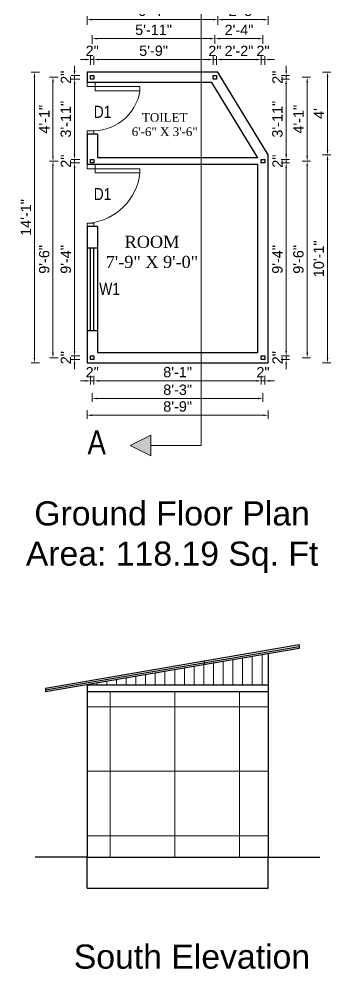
# Model space of a CAD drawing. Header units: inches. Extents: x 367408 to 422529, y -59171 to -41521.
# Drawn here: x 382747 to 382928, y -56590 to -56038 of the extents above; entities that cross this region are included whole.
import ezdxf

# ---------------------------------------------------------------- set-up
doc = ezdxf.new("R2010")
doc.units = ezdxf.units.IN
doc.header["$LTSCALE"] = 2
doc.header["$MEASUREMENT"] = 0
doc.header["$PDMODE"] = 34
doc.layers.get('0').update_dxf_attribs({"linetype": 'CONTINUOUS'})
doc.layers.get('DEFPOINTS').update_dxf_attribs({"color": 141, "linetype": 'CONTINUOUS'})
for name, color, linetype, lineweight in [('1', 7, 'CONTINUOUS', 13), ('dimension', 160, 'CONTINUOUS', 15), ('OUTLINE', 1, 'CONTINUOUS', 25), ('steps', 253, 'CONTINUOUS', 20)]:
    doc.layers.add(name, color=color, linetype=linetype, lineweight=lineweight)
doc.styles.add('Lettring Text', font='arial.ttf')
doc.styles.get("Standard").update_dxf_attribs({"font": 'ARIALN.TTF'})
doc.dimstyles.new('Copy of Standard', dxfattribs={"dimtxt": 6, "dimasz": 2.875, "dimexe": 2, "dimexo": 4, "dimgap": 2, "dimtad": 1, "dimdec": 0, "dimrnd": 1, "dimzin": 0, "dimdsep": 46, "dimlunit": 4, "dimtxsty": 'Lettring Text', "dimcen": 0.1, "dimclrd": 7, "dimclre": 7, "dimclrt": 7, "dimazin": 0, "dimtfac": 0.645, "dimtdec": 0, "dimtmove": 1, "dimatfit": 0, "dimfxl": 3, "dimfxlon": 1, "dimtfillclr": 256, "dimtolj": 1, "dimtzin": 0, "dimlwd": -1, "dimlwe": -1, "dimarcsym": 2})

# ---------------------------------------------------------------- blocks, each defined once
blk = doc.blocks.new('*D855')
at = {"layer": 'DEFPOINTS', "color": 0, "ltscale": 0.5, "transparency": 16777216}
for p in [(382790.7, -56061.82), (382788.7, -56071.13), (382790.7, -56071.13)]:
    blk.add_point(p, dxfattribs=at)
at = {"layer": 'steps', "color": 7, "ltscale": 0.5, "transparency": 16777216}
for p, q in [((382788.7, -56064.82), (382788.7, -56059.82)), ((382790.7, -56064.82), (382790.7, -56059.82)), ((382785.83, -56061.82), (382782.95, -56061.82)), ((382788.7, -56061.82), (382790.7, -56061.82)), ((382793.58, -56061.82), (382796.45, -56061.82))]:
    blk.add_line(p, q, dxfattribs=at)
for points in [[(382785.83, -56061.34), (382785.83, -56062.3), (382788.7, -56061.82)], [(382793.58, -56061.34), (382793.58, -56062.3), (382790.7, -56061.82)]]:
    blk.add_solid(points, dxfattribs=at)
at = {"layer": 'steps', "color": 7, "ltscale": 0.5, "transparency": 16777216, "insert": (382789.7, -56056.81), "char_height": 6, "attachment_point": 5, "style": 'Lettring Text'}
blk.add_mtext('\\A1;2"', dxfattribs=at)
blk = doc.blocks.new('*D856')
at = {"layer": 'DEFPOINTS', "color": 0, "ltscale": 0.5, "transparency": 16777216}
for p in [(382859.82, -56061.82), (382790.7, -56071.13), (382859.82, -56071.13)]:
    blk.add_point(p, dxfattribs=at)
at = {"layer": 'steps', "color": 7, "ltscale": 0.5, "transparency": 16777216}
for p, q in [((382790.7, -56064.82), (382790.7, -56059.82)), ((382859.82, -56064.82), (382859.82, -56059.82)), ((382793.58, -56061.82), (382856.94, -56061.82))]:
    blk.add_line(p, q, dxfattribs=at)
for points in [[(382793.58, -56061.34), (382793.58, -56062.3), (382790.7, -56061.82)], [(382856.94, -56061.34), (382856.94, -56062.3), (382859.82, -56061.82)]]:
    blk.add_solid(points, dxfattribs=at)
at = {"layer": 'steps', "color": 7, "ltscale": 0.5, "transparency": 16777216, "insert": (382825.26, -56056.75), "char_height": 6, "attachment_point": 5, "style": 'Lettring Text'}
blk.add_mtext('\\A1;5\'-9"', dxfattribs=at)
blk = doc.blocks.new('*D857')
at = {"layer": 'DEFPOINTS', "color": 0, "ltscale": 0.5, "transparency": 16777216}
for p in [(382861.82, -56061.82), (382859.82, -56071.13), (382861.82, -56071.13)]:
    blk.add_point(p, dxfattribs=at)
at = {"layer": 'steps', "color": 7, "ltscale": 0.5, "transparency": 16777216}
for p, q in [((382859.82, -56064.82), (382859.82, -56059.82)), ((382861.82, -56064.82), (382861.82, -56059.82)), ((382856.94, -56061.82), (382854.07, -56061.82)), ((382859.82, -56061.82), (382861.82, -56061.82)), ((382864.69, -56061.82), (382867.57, -56061.82))]:
    blk.add_line(p, q, dxfattribs=at)
for points in [[(382856.94, -56061.34), (382856.94, -56062.3), (382859.82, -56061.82)], [(382864.69, -56061.34), (382864.69, -56062.3), (382861.82, -56061.82)]]:
    blk.add_solid(points, dxfattribs=at)
at = {"layer": 'steps', "color": 7, "ltscale": 0.5, "transparency": 16777216, "insert": (382860.82, -56056.81), "char_height": 6, "attachment_point": 5, "style": 'Lettring Text'}
blk.add_mtext('\\A1;2"', dxfattribs=at)
blk = doc.blocks.new('*D858')
at = {"layer": 'DEFPOINTS', "color": 0, "ltscale": 0.5, "transparency": 16777216}
for p in [(382860.82, -56049.68), (382789.7, -56072.13), (382860.82, -56072.13)]:
    blk.add_point(p, dxfattribs=at)
at = {"layer": 'steps', "color": 7, "ltscale": 0.5, "transparency": 16777216}
for p, q in [((382789.7, -56052.68), (382789.7, -56047.68)), ((382792.58, -56049.68), (382857.94, -56049.68)), ((382860.82, -56052.68), (382860.82, -56047.68))]:
    blk.add_line(p, q, dxfattribs=at)
for points in [[(382792.58, -56049.2), (382792.58, -56050.15), (382789.7, -56049.68)], [(382857.94, -56049.2), (382857.94, -56050.15), (382860.82, -56049.68)]]:
    blk.add_solid(points, dxfattribs=at)
at = {"layer": 'steps', "color": 7, "ltscale": 0.5, "transparency": 16777216, "insert": (382825.26, -56044.61), "char_height": 6, "attachment_point": 5, "style": 'Lettring Text'}
blk.add_mtext('\\A1;5\'-11"', dxfattribs=at)
blk = doc.blocks.new('*D859')
at = {"layer": 'DEFPOINTS', "color": 0, "ltscale": 0.5, "transparency": 16777216}
for p in [(382786.7, -56038.65), (382786.7, -56069.13), (382862.51, -56069.13)]:
    blk.add_point(p, dxfattribs=at)
at = {"layer": 'steps', "color": 7, "ltscale": 0.5, "transparency": 16777216}
for p, q in [((382786.7, -56041.65), (382786.7, -56036.65)), ((382859.63, -56038.65), (382789.58, -56038.65)), ((382862.51, -56041.65), (382862.51, -56036.65))]:
    blk.add_line(p, q, dxfattribs=at)
for points in [[(382789.58, -56038.17), (382789.58, -56039.13), (382786.7, -56038.65)], [(382859.63, -56038.17), (382859.63, -56039.13), (382862.51, -56038.65)]]:
    blk.add_solid(points, dxfattribs=at)
at = {"layer": 'steps', "color": 7, "ltscale": 0.5, "transparency": 16777216, "insert": (382824.6, -56033.59), "char_height": 6, "attachment_point": 5, "style": 'Lettring Text'}
blk.add_mtext('\\A1;6\'-4"', dxfattribs=at)
blk = doc.blocks.new('*D860')
at = {"layer": 'DEFPOINTS', "color": 0, "ltscale": 0.5, "transparency": 16777216}
for p in [(382788.7, -56071.13), (382779.46, -56073.13), (382788.7, -56073.13)]:
    blk.add_point(p, dxfattribs=at)
at = {"layer": 'steps', "color": 7, "ltscale": 0.5, "transparency": 16777216}
for p, q in [((382779.46, -56068.25), (382779.46, -56065.38)), ((382782.46, -56071.13), (382777.46, -56071.13)), ((382779.46, -56071.13), (382779.46, -56073.13)), ((382782.46, -56073.13), (382777.46, -56073.13)), ((382779.46, -56076), (382779.46, -56078.88))]:
    blk.add_line(p, q, dxfattribs=at)
for points in [[(382778.98, -56068.25), (382779.94, -56068.25), (382779.46, -56071.13)], [(382778.98, -56076), (382779.94, -56076), (382779.46, -56073.13)]]:
    blk.add_solid(points, dxfattribs=at)
at = {"layer": 'steps', "color": 7, "ltscale": 0.5, "transparency": 16777216, "insert": (382774.44, -56072.13), "char_height": 6, "attachment_point": 5, "rotation": 90, "style": 'Lettring Text'}
blk.add_mtext('\\A1;2"', dxfattribs=at)
blk = doc.blocks.new('*D861')
at = {"layer": 'DEFPOINTS', "color": 0, "ltscale": 0.5, "transparency": 16777216}
for p in [(382788.7, -56073.13), (382779.46, -56119.81), (382788.7, -56119.81)]:
    blk.add_point(p, dxfattribs=at)
at = {"layer": 'steps', "color": 7, "ltscale": 0.5, "transparency": 16777216}
for p, q in [((382782.46, -56073.13), (382777.46, -56073.13)), ((382779.46, -56076), (382779.46, -56116.93)), ((382782.46, -56119.81), (382777.46, -56119.81))]:
    blk.add_line(p, q, dxfattribs=at)
for points in [[(382778.98, -56076), (382779.94, -56076), (382779.46, -56073.13)], [(382778.98, -56116.93), (382779.94, -56116.93), (382779.46, -56119.81)]]:
    blk.add_solid(points, dxfattribs=at)
at = {"layer": 'steps', "color": 7, "ltscale": 0.5, "transparency": 16777216, "insert": (382774.39, -56096.47), "char_height": 6, "attachment_point": 5, "rotation": 90, "style": 'Lettring Text'}
blk.add_mtext('\\A1;3\'-11"', dxfattribs=at)
blk = doc.blocks.new('*D862')
at = {"layer": 'DEFPOINTS', "color": 0, "ltscale": 0.5, "transparency": 16777216}
for p in [(382788.7, -56119.81), (382779.46, -56121.81), (382788.7, -56121.81)]:
    blk.add_point(p, dxfattribs=at)
at = {"layer": 'steps', "color": 7, "ltscale": 0.5, "transparency": 16777216}
for p, q in [((382779.46, -56116.93), (382779.46, -56114.06)), ((382782.46, -56119.81), (382777.46, -56119.81)), ((382779.46, -56119.81), (382779.46, -56121.81)), ((382782.46, -56121.81), (382777.46, -56121.81)), ((382779.46, -56124.68), (382779.46, -56127.56))]:
    blk.add_line(p, q, dxfattribs=at)
for points in [[(382778.98, -56116.93), (382779.94, -56116.93), (382779.46, -56119.81)], [(382778.98, -56124.68), (382779.94, -56124.68), (382779.46, -56121.81)]]:
    blk.add_solid(points, dxfattribs=at)
at = {"layer": 'steps', "color": 7, "ltscale": 0.5, "transparency": 16777216, "insert": (382774.44, -56120.81), "char_height": 6, "attachment_point": 5, "rotation": 90, "style": 'Lettring Text'}
blk.add_mtext('\\A1;2"', dxfattribs=at)
blk = doc.blocks.new('*D863')
at = {"layer": 'DEFPOINTS', "color": 0, "ltscale": 0.5, "transparency": 16777216}
for p in [(382788.7, -56121.81), (382779.46, -56233.89), (382788.7, -56233.89)]:
    blk.add_point(p, dxfattribs=at)
at = {"layer": 'steps', "color": 7, "ltscale": 0.5, "transparency": 16777216}
for p, q in [((382782.46, -56121.81), (382777.46, -56121.81)), ((382779.46, -56124.68), (382779.46, -56231.01)), ((382782.46, -56233.89), (382777.46, -56233.89))]:
    blk.add_line(p, q, dxfattribs=at)
for points in [[(382778.98, -56124.68), (382779.94, -56124.68), (382779.46, -56121.81)], [(382778.98, -56231.01), (382779.94, -56231.01), (382779.46, -56233.89)]]:
    blk.add_solid(points, dxfattribs=at)
at = {"layer": 'steps', "color": 7, "ltscale": 0.5, "transparency": 16777216, "insert": (382774.39, -56177.85), "char_height": 6, "attachment_point": 5, "rotation": 90, "style": 'Lettring Text'}
blk.add_mtext('\\A1;9\'-4"', dxfattribs=at)
blk = doc.blocks.new('*D864')
at = {"layer": 'DEFPOINTS', "color": 0, "ltscale": 0.5, "transparency": 16777216}
for p in [(382779.46, -56235.89), (382788.7, -56233.89), (382788.7, -56235.89)]:
    blk.add_point(p, dxfattribs=at)
at = {"layer": 'steps', "color": 7, "ltscale": 0.5, "transparency": 16777216}
for p, q in [((382779.46, -56231.01), (382779.46, -56228.14)), ((382782.46, -56233.89), (382777.46, -56233.89)), ((382782.46, -56235.89), (382777.46, -56235.89)), ((382779.46, -56233.89), (382779.46, -56235.89)), ((382779.46, -56238.76), (382779.46, -56241.64))]:
    blk.add_line(p, q, dxfattribs=at)
for points in [[(382778.98, -56231.01), (382779.94, -56231.01), (382779.46, -56233.89)], [(382778.98, -56238.76), (382779.94, -56238.76), (382779.46, -56235.89)]]:
    blk.add_solid(points, dxfattribs=at)
at = {"layer": 'steps', "color": 7, "ltscale": 0.5, "transparency": 16777216, "insert": (382774.44, -56234.89), "char_height": 6, "attachment_point": 5, "rotation": 90, "style": 'Lettring Text'}
blk.add_mtext('\\A1;2"', dxfattribs=at)
blk = doc.blocks.new('*D865')
at = {"layer": 'DEFPOINTS', "color": 0, "ltscale": 0.5, "transparency": 16777216}
for p in [(382766.94, -56120.81), (382789.7, -56120.81), (382789.7, -56234.89)]:
    blk.add_point(p, dxfattribs=at)
at = {"layer": 'steps', "color": 7, "ltscale": 0.5, "transparency": 16777216}
for p, q in [((382769.94, -56120.81), (382764.94, -56120.81)), ((382766.94, -56232.01), (382766.94, -56123.68)), ((382769.94, -56234.89), (382764.94, -56234.89))]:
    blk.add_line(p, q, dxfattribs=at)
for points in [[(382766.46, -56123.68), (382767.42, -56123.68), (382766.94, -56120.81)], [(382766.46, -56232.01), (382767.42, -56232.01), (382766.94, -56234.89)]]:
    blk.add_solid(points, dxfattribs=at)
at = {"layer": 'steps', "color": 7, "ltscale": 0.5, "transparency": 16777216, "insert": (382761.88, -56177.85), "char_height": 6, "attachment_point": 5, "rotation": 90, "style": 'Lettring Text'}
blk.add_mtext('\\A1;9\'-6"', dxfattribs=at)
blk = doc.blocks.new('*D866')
at = {"layer": 'DEFPOINTS', "color": 0, "ltscale": 0.5, "transparency": 16777216}
for p in [(382756.21, -56069.13), (382786.7, -56069.13), (382786.7, -56237.89)]:
    blk.add_point(p, dxfattribs=at)
at = {"layer": 'steps', "color": 7, "ltscale": 0.5, "transparency": 16777216}
for p, q in [((382759.21, -56069.13), (382754.21, -56069.13)), ((382756.21, -56235.01), (382756.21, -56072)), ((382759.21, -56237.89), (382754.21, -56237.89))]:
    blk.add_line(p, q, dxfattribs=at)
for points in [[(382755.73, -56072), (382756.69, -56072), (382756.21, -56069.13)], [(382755.73, -56235.01), (382756.69, -56235.01), (382756.21, -56237.89)]]:
    blk.add_solid(points, dxfattribs=at)
at = {"layer": 'steps', "color": 7, "ltscale": 0.5, "transparency": 16777216, "insert": (382751.2, -56153.51), "char_height": 6, "attachment_point": 5, "rotation": 90, "style": 'Lettring Text'}
blk.add_mtext('\\A1;14\'-1"', dxfattribs=at)
blk = doc.blocks.new('*D867')
at = {"layer": 'DEFPOINTS', "color": 0, "ltscale": 0.5, "transparency": 16777216}
for p in [(382766.94, -56072.13), (382789.7, -56072.13), (382789.7, -56120.81)]:
    blk.add_point(p, dxfattribs=at)
at = {"layer": 'steps', "color": 7, "ltscale": 0.5, "transparency": 16777216}
for p, q in [((382769.94, -56072.13), (382764.94, -56072.13)), ((382766.94, -56117.93), (382766.94, -56075)), ((382769.94, -56120.81), (382764.94, -56120.81))]:
    blk.add_line(p, q, dxfattribs=at)
for points in [[(382766.46, -56075), (382767.42, -56075), (382766.94, -56072.13)], [(382766.46, -56117.93), (382767.42, -56117.93), (382766.94, -56120.81)]]:
    blk.add_solid(points, dxfattribs=at)
at = {"layer": 'steps', "color": 7, "ltscale": 0.5, "transparency": 16777216, "insert": (382761.93, -56096.47), "char_height": 6, "attachment_point": 5, "rotation": 90, "style": 'Lettring Text'}
blk.add_mtext('\\A1;4\'-1"', dxfattribs=at)
blk = doc.blocks.new('*D868')
at = {"layer": 'DEFPOINTS', "color": 0, "ltscale": 0.5, "transparency": 16777216}
for p in [(382788.7, -56235.89), (382790.7, -56235.89), (382790.7, -56248.36)]:
    blk.add_point(p, dxfattribs=at)
at = {"layer": 'steps', "color": 7, "ltscale": 0.5, "transparency": 16777216}
for p, q in [((382785.83, -56248.36), (382782.95, -56248.36)), ((382788.7, -56245.36), (382788.7, -56250.36)), ((382788.7, -56248.36), (382790.7, -56248.36)), ((382790.7, -56245.36), (382790.7, -56250.36)), ((382793.58, -56248.36), (382796.45, -56248.36))]:
    blk.add_line(p, q, dxfattribs=at)
for points in [[(382785.83, -56247.88), (382785.83, -56248.84), (382788.7, -56248.36)], [(382793.58, -56247.88), (382793.58, -56248.84), (382790.7, -56248.36)]]:
    blk.add_solid(points, dxfattribs=at)
at = {"layer": 'steps', "color": 7, "ltscale": 0.5, "transparency": 16777216, "insert": (382789.7, -56243.35), "char_height": 6, "attachment_point": 5, "style": 'Lettring Text'}
blk.add_mtext('\\A1;2"', dxfattribs=at)
blk = doc.blocks.new('*D869')
at = {"layer": 'DEFPOINTS', "color": 0, "ltscale": 0.5, "transparency": 16777216}
for p in [(382790.7, -56235.89), (382887.7, -56235.89), (382887.7, -56248.36)]:
    blk.add_point(p, dxfattribs=at)
at = {"layer": 'steps', "color": 7, "ltscale": 0.5, "transparency": 16777216}
for p, q in [((382790.7, -56245.36), (382790.7, -56250.36)), ((382793.58, -56248.36), (382884.83, -56248.36)), ((382887.7, -56245.36), (382887.7, -56250.36))]:
    blk.add_line(p, q, dxfattribs=at)
for points in [[(382793.58, -56247.88), (382793.58, -56248.84), (382790.7, -56248.36)], [(382884.83, -56247.88), (382884.83, -56248.84), (382887.7, -56248.36)]]:
    blk.add_solid(points, dxfattribs=at)
at = {"layer": 'steps', "color": 7, "ltscale": 0.5, "transparency": 16777216, "insert": (382839.2, -56243.3), "char_height": 6, "attachment_point": 5, "style": 'Lettring Text'}
blk.add_mtext('\\A1;8\'-1"', dxfattribs=at)
blk = doc.blocks.new('*D870')
at = {"layer": 'DEFPOINTS', "color": 0, "ltscale": 0.5, "transparency": 16777216}
for p in [(382887.7, -56235.89), (382889.7, -56235.89), (382889.7, -56248.36)]:
    blk.add_point(p, dxfattribs=at)
at = {"layer": 'steps', "color": 7, "ltscale": 0.5, "transparency": 16777216}
for p, q in [((382884.83, -56248.36), (382881.95, -56248.36)), ((382887.7, -56245.36), (382887.7, -56250.36)), ((382887.7, -56248.36), (382889.7, -56248.36)), ((382889.7, -56245.36), (382889.7, -56250.36)), ((382892.58, -56248.36), (382895.45, -56248.36))]:
    blk.add_line(p, q, dxfattribs=at)
for points in [[(382884.83, -56247.88), (382884.83, -56248.84), (382887.7, -56248.36)], [(382892.58, -56247.88), (382892.58, -56248.84), (382889.7, -56248.36)]]:
    blk.add_solid(points, dxfattribs=at)
at = {"layer": 'steps', "color": 7, "ltscale": 0.5, "transparency": 16777216, "insert": (382888.7, -56243.35), "char_height": 6, "attachment_point": 5, "style": 'Lettring Text'}
blk.add_mtext('\\A1;2"', dxfattribs=at)
blk = doc.blocks.new('*D871')
at = {"layer": 'DEFPOINTS', "color": 0, "ltscale": 0.5, "transparency": 16777216}
for p in [(382789.7, -56234.89), (382888.7, -56234.89), (382888.7, -56258.58)]:
    blk.add_point(p, dxfattribs=at)
at = {"layer": 'steps', "color": 7, "ltscale": 0.5, "transparency": 16777216}
for p, q in [((382789.7, -56255.58), (382789.7, -56260.58)), ((382792.58, -56258.58), (382885.83, -56258.58)), ((382888.7, -56255.58), (382888.7, -56260.58))]:
    blk.add_line(p, q, dxfattribs=at)
for points in [[(382792.58, -56258.1), (382792.58, -56259.06), (382789.7, -56258.58)], [(382885.83, -56258.1), (382885.83, -56259.06), (382888.7, -56258.58)]]:
    blk.add_solid(points, dxfattribs=at)
at = {"layer": 'steps', "color": 7, "ltscale": 0.5, "transparency": 16777216, "insert": (382839.2, -56253.52), "char_height": 6, "attachment_point": 5, "style": 'Lettring Text'}
blk.add_mtext('\\A1;8\'-3"', dxfattribs=at)
blk = doc.blocks.new('*D872')
at = {"layer": 'DEFPOINTS', "color": 0, "ltscale": 0.5, "transparency": 16777216}
for p in [(382786.7, -56237.89), (382891.7, -56237.89), (382891.7, -56268.3)]:
    blk.add_point(p, dxfattribs=at)
at = {"layer": 'steps', "color": 7, "ltscale": 0.5, "transparency": 16777216}
for p, q in [((382786.7, -56265.3), (382786.7, -56270.3)), ((382789.58, -56268.3), (382888.83, -56268.3)), ((382891.7, -56265.3), (382891.7, -56270.3))]:
    blk.add_line(p, q, dxfattribs=at)
for points in [[(382789.58, -56267.82), (382789.58, -56268.78), (382786.7, -56268.3)], [(382888.83, -56267.82), (382888.83, -56268.78), (382891.7, -56268.3)]]:
    blk.add_solid(points, dxfattribs=at)
at = {"layer": 'steps', "color": 7, "ltscale": 0.5, "transparency": 16777216, "insert": (382839.2, -56263.24), "char_height": 6, "attachment_point": 5, "style": 'Lettring Text'}
blk.add_mtext('\\A1;8\'-9"', dxfattribs=at)
blk = doc.blocks.new('*D873')
at = {"layer": 'DEFPOINTS', "color": 0, "ltscale": 0.5, "transparency": 16777216}
for p in [(382889.7, -56233.89), (382889.7, -56235.89), (382902.15, -56233.89)]:
    blk.add_point(p, dxfattribs=at)
at = {"layer": 'steps', "color": 7, "ltscale": 0.5, "transparency": 16777216}
for p, q in [((382902.15, -56231.01), (382902.15, -56228.14)), ((382899.15, -56233.89), (382904.15, -56233.89)), ((382899.15, -56235.89), (382904.15, -56235.89)), ((382902.15, -56235.89), (382902.15, -56233.89)), ((382902.15, -56238.76), (382902.15, -56241.64))]:
    blk.add_line(p, q, dxfattribs=at)
for points in [[(382901.67, -56231.01), (382902.63, -56231.01), (382902.15, -56233.89)], [(382901.67, -56238.76), (382902.63, -56238.76), (382902.15, -56235.89)]]:
    blk.add_solid(points, dxfattribs=at)
at = {"layer": 'steps', "color": 7, "ltscale": 0.5, "transparency": 16777216, "insert": (382897.13, -56234.89), "char_height": 6, "attachment_point": 5, "rotation": 90, "style": 'Lettring Text'}
blk.add_mtext('\\A1;2"', dxfattribs=at)
blk = doc.blocks.new('*D874')
at = {"layer": 'DEFPOINTS', "color": 0, "ltscale": 0.5, "transparency": 16777216}
for p in [(382889.7, -56121.81), (382902.15, -56121.81), (382889.7, -56233.89)]:
    blk.add_point(p, dxfattribs=at)
at = {"layer": 'steps', "color": 7, "ltscale": 0.5, "transparency": 16777216}
for p, q in [((382899.15, -56121.81), (382904.15, -56121.81)), ((382902.15, -56231.01), (382902.15, -56124.68)), ((382899.15, -56233.89), (382904.15, -56233.89))]:
    blk.add_line(p, q, dxfattribs=at)
for points in [[(382901.67, -56124.68), (382902.63, -56124.68), (382902.15, -56121.81)], [(382901.67, -56231.01), (382902.63, -56231.01), (382902.15, -56233.89)]]:
    blk.add_solid(points, dxfattribs=at)
at = {"layer": 'steps', "color": 7, "ltscale": 0.5, "transparency": 16777216, "insert": (382897.08, -56177.85), "char_height": 6, "attachment_point": 5, "rotation": 90, "style": 'Lettring Text'}
blk.add_mtext('\\A1;9\'-4"', dxfattribs=at)
blk = doc.blocks.new('*D875')
at = {"layer": 'DEFPOINTS', "color": 0, "ltscale": 0.5, "transparency": 16777216}
for p in [(382889.7, -56119.81), (382902.15, -56119.81), (382889.7, -56121.81)]:
    blk.add_point(p, dxfattribs=at)
at = {"layer": 'steps', "color": 7, "ltscale": 0.5, "transparency": 16777216}
for p, q in [((382902.15, -56116.93), (382902.15, -56114.06)), ((382899.15, -56119.81), (382904.15, -56119.81)), ((382902.15, -56121.81), (382902.15, -56119.81)), ((382899.15, -56121.81), (382904.15, -56121.81)), ((382902.15, -56124.68), (382902.15, -56127.56))]:
    blk.add_line(p, q, dxfattribs=at)
for points in [[(382901.67, -56116.93), (382902.63, -56116.93), (382902.15, -56119.81)], [(382901.67, -56124.68), (382902.63, -56124.68), (382902.15, -56121.81)]]:
    blk.add_solid(points, dxfattribs=at)
at = {"layer": 'steps', "color": 7, "ltscale": 0.5, "transparency": 16777216, "insert": (382897.13, -56120.81), "char_height": 6, "attachment_point": 5, "rotation": 90, "style": 'Lettring Text'}
blk.add_mtext('\\A1;2"', dxfattribs=at)
blk = doc.blocks.new('*D876')
at = {"layer": 'DEFPOINTS', "color": 0, "ltscale": 0.5, "transparency": 16777216}
for p in [(382888.7, -56120.81), (382914.34, -56120.81), (382888.7, -56234.89)]:
    blk.add_point(p, dxfattribs=at)
at = {"layer": 'steps', "color": 7, "ltscale": 0.5, "transparency": 16777216}
for p, q in [((382911.34, -56120.81), (382916.34, -56120.81)), ((382914.34, -56232.01), (382914.34, -56123.68)), ((382911.34, -56234.89), (382916.34, -56234.89))]:
    blk.add_line(p, q, dxfattribs=at)
for points in [[(382913.86, -56123.68), (382914.82, -56123.68), (382914.34, -56120.81)], [(382913.86, -56232.01), (382914.82, -56232.01), (382914.34, -56234.89)]]:
    blk.add_solid(points, dxfattribs=at)
at = {"layer": 'steps', "color": 7, "ltscale": 0.5, "transparency": 16777216, "insert": (382909.27, -56177.85), "char_height": 6, "attachment_point": 5, "rotation": 90, "style": 'Lettring Text'}
blk.add_mtext('\\A1;9\'-6"', dxfattribs=at)
blk = doc.blocks.new('*D848')
at = {"layer": 'DEFPOINTS', "color": 0, "ltscale": 0.5, "transparency": 16777216}
for p in [(382891.7, -56117.13), (382926.11, -56117.13), (382891.7, -56237.89)]:
    blk.add_point(p, dxfattribs=at)
at = {"layer": 'steps', "color": 7, "ltscale": 0.5, "transparency": 16777216}
for p, q in [((382923.11, -56117.13), (382928.11, -56117.13)), ((382926.11, -56235.01), (382926.11, -56120)), ((382923.11, -56237.89), (382928.11, -56237.89))]:
    blk.add_line(p, q, dxfattribs=at)
for points in [[(382925.64, -56120), (382926.59, -56120), (382926.11, -56117.13)], [(382925.64, -56235.01), (382926.59, -56235.01), (382926.11, -56237.89)]]:
    blk.add_solid(points, dxfattribs=at)
at = {"layer": 'steps', "color": 7, "ltscale": 0.5, "transparency": 16777216, "insert": (382921.05, -56177.51), "char_height": 6, "attachment_point": 5, "rotation": 90, "style": 'Lettring Text'}
blk.add_mtext('\\A1;10\'-1"', dxfattribs=at)
blk = doc.blocks.new('*D849')
at = {"layer": 'DEFPOINTS', "color": 0, "ltscale": 0.5, "transparency": 16777216}
for p in [(382861.82, -56073.13), (382902.15, -56073.13), (382889.7, -56119.81)]:
    blk.add_point(p, dxfattribs=at)
at = {"layer": 'steps', "color": 7, "ltscale": 0.5, "transparency": 16777216}
for p, q in [((382899.15, -56073.13), (382904.15, -56073.13)), ((382902.15, -56116.93), (382902.15, -56076)), ((382899.15, -56119.81), (382904.15, -56119.81))]:
    blk.add_line(p, q, dxfattribs=at)
for points in [[(382901.67, -56076), (382902.63, -56076), (382902.15, -56073.13)], [(382901.67, -56116.93), (382902.63, -56116.93), (382902.15, -56119.81)]]:
    blk.add_solid(points, dxfattribs=at)
at = {"layer": 'steps', "color": 7, "ltscale": 0.5, "transparency": 16777216, "insert": (382897.08, -56096.47), "char_height": 6, "attachment_point": 5, "rotation": 90, "style": 'Lettring Text'}
blk.add_mtext('\\A1;3\'-11"', dxfattribs=at)
blk = doc.blocks.new('*D850')
at = {"layer": 'DEFPOINTS', "color": 0, "ltscale": 0.5, "transparency": 16777216}
for p in [(382861.82, -56071.13), (382902.15, -56071.13), (382861.82, -56073.13)]:
    blk.add_point(p, dxfattribs=at)
at = {"layer": 'steps', "color": 7, "ltscale": 0.5, "transparency": 16777216}
for p, q in [((382902.15, -56068.25), (382902.15, -56065.38)), ((382899.15, -56071.13), (382904.15, -56071.13)), ((382902.15, -56073.13), (382902.15, -56071.13)), ((382899.15, -56073.13), (382904.15, -56073.13)), ((382902.15, -56076), (382902.15, -56078.88))]:
    blk.add_line(p, q, dxfattribs=at)
for points in [[(382901.67, -56068.25), (382902.63, -56068.25), (382902.15, -56071.13)], [(382901.67, -56076), (382902.63, -56076), (382902.15, -56073.13)]]:
    blk.add_solid(points, dxfattribs=at)
at = {"layer": 'steps', "color": 7, "ltscale": 0.5, "transparency": 16777216, "insert": (382897.13, -56072.13), "char_height": 6, "attachment_point": 5, "rotation": 90, "style": 'Lettring Text'}
blk.add_mtext('\\A1;2"', dxfattribs=at)
blk = doc.blocks.new('*D851')
at = {"layer": 'DEFPOINTS', "color": 0, "ltscale": 0.5, "transparency": 16777216}
for p in [(382860.82, -56072.13), (382914.34, -56072.13), (382888.7, -56120.81)]:
    blk.add_point(p, dxfattribs=at)
at = {"layer": 'steps', "color": 7, "ltscale": 0.5, "transparency": 16777216}
for p, q in [((382911.34, -56072.13), (382916.34, -56072.13)), ((382914.34, -56117.93), (382914.34, -56075)), ((382911.34, -56120.81), (382916.34, -56120.81))]:
    blk.add_line(p, q, dxfattribs=at)
for points in [[(382913.86, -56075), (382914.82, -56075), (382914.34, -56072.13)], [(382913.86, -56117.93), (382914.82, -56117.93), (382914.34, -56120.81)]]:
    blk.add_solid(points, dxfattribs=at)
at = {"layer": 'steps', "color": 7, "ltscale": 0.5, "transparency": 16777216, "insert": (382909.32, -56096.47), "char_height": 6, "attachment_point": 5, "rotation": 90, "style": 'Lettring Text'}
blk.add_mtext('\\A1;4\'-1"', dxfattribs=at)
blk = doc.blocks.new('*D852')
at = {"layer": 'DEFPOINTS', "color": 0, "ltscale": 0.5, "transparency": 16777216}
for p in [(382862.51, -56069.13), (382926.11, -56069.13), (382891.7, -56117.13)]:
    blk.add_point(p, dxfattribs=at)
at = {"layer": 'steps', "color": 7, "ltscale": 0.5, "transparency": 16777216}
for p, q in [((382923.11, -56069.13), (382928.11, -56069.13)), ((382926.11, -56114.25), (382926.11, -56072)), ((382923.11, -56117.13), (382928.11, -56117.13))]:
    blk.add_line(p, q, dxfattribs=at)
for points in [[(382925.64, -56072), (382926.59, -56072), (382926.11, -56069.13)], [(382925.64, -56114.25), (382926.59, -56114.25), (382926.11, -56117.13)]]:
    blk.add_solid(points, dxfattribs=at)
at = {"layer": 'steps', "color": 7, "ltscale": 0.5, "transparency": 16777216, "insert": (382921.11, -56093.13), "char_height": 6, "attachment_point": 5, "rotation": 90, "style": 'Lettring Text'}
blk.add_mtext("\\A1;4'", dxfattribs=at)
blk = doc.blocks.new('*D853')
at = {"layer": 'DEFPOINTS', "color": 0, "ltscale": 0.5, "transparency": 16777216}
for p in [(382887.7, -56061.82), (382861.82, -56071.13), (382887.7, -56119.81)]:
    blk.add_point(p, dxfattribs=at)
at = {"layer": 'steps', "color": 7, "ltscale": 0.5, "transparency": 16777216}
for p, q in [((382861.82, -56064.82), (382861.82, -56059.82)), ((382887.7, -56064.82), (382887.7, -56059.82)), ((382864.69, -56061.82), (382884.83, -56061.82))]:
    blk.add_line(p, q, dxfattribs=at)
for points in [[(382864.69, -56061.34), (382864.69, -56062.3), (382861.82, -56061.82)], [(382884.83, -56061.34), (382884.83, -56062.3), (382887.7, -56061.82)]]:
    blk.add_solid(points, dxfattribs=at)
at = {"layer": 'steps', "color": 7, "ltscale": 0.5, "transparency": 16777216, "insert": (382874.76, -56056.81), "char_height": 6, "attachment_point": 5, "style": 'Lettring Text'}
blk.add_mtext('\\A1;2\'-2"', dxfattribs=at)
blk = doc.blocks.new('*D854')
at = {"layer": 'DEFPOINTS', "color": 0, "ltscale": 0.5, "transparency": 16777216}
for p in [(382889.7, -56061.82), (382887.7, -56119.81), (382889.7, -56119.81)]:
    blk.add_point(p, dxfattribs=at)
at = {"layer": 'steps', "color": 7, "ltscale": 0.5, "transparency": 16777216}
for p, q in [((382887.7, -56064.82), (382887.7, -56059.82)), ((382889.7, -56064.82), (382889.7, -56059.82)), ((382884.83, -56061.82), (382881.95, -56061.82)), ((382887.7, -56061.82), (382889.7, -56061.82)), ((382892.58, -56061.82), (382895.45, -56061.82))]:
    blk.add_line(p, q, dxfattribs=at)
for points in [[(382884.83, -56061.34), (382884.83, -56062.3), (382887.7, -56061.82)], [(382892.58, -56061.34), (382892.58, -56062.3), (382889.7, -56061.82)]]:
    blk.add_solid(points, dxfattribs=at)
at = {"layer": 'steps', "color": 7, "ltscale": 0.5, "transparency": 16777216, "insert": (382888.7, -56056.81), "char_height": 6, "attachment_point": 5, "style": 'Lettring Text'}
blk.add_mtext('\\A1;2"', dxfattribs=at)
blk = doc.blocks.new('*D846')
at = {"layer": 'DEFPOINTS', "color": 0, "ltscale": 0.5, "transparency": 16777216}
for p in [(382888.7, -56049.68), (382860.82, -56072.13), (382888.7, -56120.81)]:
    blk.add_point(p, dxfattribs=at)
at = {"layer": 'steps', "color": 7, "ltscale": 0.5, "transparency": 16777216}
for p, q in [((382860.82, -56052.68), (382860.82, -56047.68)), ((382863.69, -56049.68), (382885.83, -56049.68)), ((382888.7, -56052.68), (382888.7, -56047.68))]:
    blk.add_line(p, q, dxfattribs=at)
for points in [[(382863.69, -56049.2), (382863.69, -56050.15), (382860.82, -56049.68)], [(382885.83, -56049.2), (382885.83, -56050.15), (382888.7, -56049.68)]]:
    blk.add_solid(points, dxfattribs=at)
at = {"layer": 'steps', "color": 7, "ltscale": 0.5, "transparency": 16777216, "insert": (382874.76, -56044.66), "char_height": 6, "attachment_point": 5, "style": 'Lettring Text'}
blk.add_mtext('\\A1;2\'-4"', dxfattribs=at)
blk = doc.blocks.new('*D847')
at = {"layer": 'DEFPOINTS', "color": 0, "ltscale": 0.5, "transparency": 16777216}
for p in [(382891.7, -56038.65), (382862.51, -56069.13), (382891.7, -56117.13)]:
    blk.add_point(p, dxfattribs=at)
at = {"layer": 'steps', "color": 7, "ltscale": 0.5, "transparency": 16777216}
for p, q in [((382862.51, -56041.65), (382862.51, -56036.65)), ((382865.38, -56038.65), (382888.83, -56038.65)), ((382891.7, -56041.65), (382891.7, -56036.65))]:
    blk.add_line(p, q, dxfattribs=at)
for points in [[(382865.38, -56038.17), (382865.38, -56039.13), (382862.51, -56038.65)], [(382888.83, -56038.17), (382888.83, -56039.13), (382891.7, -56038.65)]]:
    blk.add_solid(points, dxfattribs=at)
at = {"layer": 'steps', "color": 7, "ltscale": 0.5, "transparency": 16777216, "insert": (382877.1, -56033.59), "char_height": 6, "attachment_point": 5, "style": 'Lettring Text'}
blk.add_mtext('\\A1;2\'-5"', dxfattribs=at)

msp = doc.modelspace()

# ---------------------------------------------------------------- hatches: boundary and pattern name
at = {"linetype": 'ByBlock', "lineweight": 5}
msp.add_hatch(color=7, dxfattribs=at).paths.add_polyline_path([(382811.74, -56285.89), (382823.74, -56291.89), (382823.74, -56279.89)])
at = {"layer": '1', "ltscale": 5}
h = msp.add_hatch(dxfattribs=at)
h.set_pattern_fill('ANSI37', color=256, scale=300, angle=45, style=0)
h.paths.add_polyline_path([(382891.7, -56428.76), (382786.7, -56428.76), (382786.7, -56524.76), (382891.7, -56524.76)])
at = {"layer": 'steps', "ltscale": 0.3}
h = msp.add_hatch(dxfattribs=at)
h.set_pattern_fill('ANSI31', scale=45, angle=45)
h.paths.add_polyline_path([(382891.7, -56406.76), (382786.7, -56424.76), (382891.7, -56424.76)])

# ---------------------------------------------------------------- linework, layer by layer
at = {"color": 7, "linetype": 'ByBlock', "lineweight": 5}
for p, q in [((382852.91, -56285.89), (382852.91, -56015.13)), ((382811.74, -56285.89), (382823.74, -56279.89)), ((382823.74, -56291.89), (382823.74, -56279.89)), ((382823.74, -56291.89), (382811.74, -56285.89)), ((382852.91, -56285.89), (382823.74, -56285.89))]:
    msp.add_line(p, q, dxfattribs=at)
at = {"ltscale": 0.5}
for p, q in [((382792.7, -56075.13), (382786.7, -56075.13)), ((382859.13, -56075.13), (382792.7, -56075.13)), ((382885.7, -56118.81), (382859.13, -56075.13)), ((382792.7, -56105.13), (382786.7, -56105.13)), ((382792.7, -56105.13), (382792.7, -56118.81)), ((382885.7, -56118.81), (382792.7, -56118.81)), ((382885.7, -56122.81), (382786.7, -56122.81)), ((382885.7, -56231.89), (382885.7, -56122.81)), ((382792.7, -56158.81), (382786.7, -56158.81)), ((382792.7, -56158.81), (382792.7, -56231.89)), ((382792.7, -56171.35), (382786.7, -56171.35)), ((382788.7, -56219.35), (382788.7, -56171.35)), ((382790.7, -56219.35), (382790.7, -56171.35)), ((382792.7, -56219.35), (382786.7, -56219.35)), ((382792.7, -56231.89), (382885.7, -56231.89)), ((382909.7, -56401.65), (382762.7, -56426.85)), ((382909.7, -56402.66), (382762.7, -56427.86)), ((382909.7, -56401.65), (382909.7, -56403.68)), ((382909.7, -56403.68), (382762.7, -56428.88)), ((382891.7, -56406.76), (382891.7, -56524.76)), ((382854.78, -56413.09), (382854.78, -56411.06)), ((382786.7, -56424.76), (382891.7, -56424.76)), ((382786.7, -56424.76), (382786.7, -56524.76)), ((382762.7, -56426.85), (382762.7, -56428.88)), ((382786.7, -56428.76), (382891.7, -56428.76)), ((382786.7, -56524.76), (382756.7, -56524.76)), ((382786.7, -56524.76), (382891.7, -56524.76)), ((382786.7, -56542.76), (382786.7, -56524.76)), ((382891.7, -56524.76), (382921.7, -56524.76)), ((382891.7, -56542.76), (382891.7, -56524.76)), ((382786.7, -56542.76), (382891.7, -56542.76))]:
    msp.add_line(p, q, dxfattribs=at)
for points in [[(382786.7, -56158.81), (382786.7, -56237.89), (382891.7, -56237.89), (382891.7, -56117.13), (382862.51, -56069.13), (382786.7, -56069.13), (382786.7, -56075.13)], [(382786.7, -56105.13), (382786.7, -56122.81)]]:
    msp.add_lwpolyline(points, dxfattribs=at)
at = {"layer": 'dimension', "ltscale": 7}
for p, q in [((382786.7, -56077.53), (382786.7, -56075.13)), ((382786.7, -56075.13), (382791.5, -56075.13)), ((382791.5, -56077.53), (382786.7, -56077.53)), ((382791.5, -56075.13), (382791.5, -56077.53)), ((382791.5, -56077.53), (382817.38, -56077.53)), ((382791.5, -56077.53), (382791.5, -56079.93)), ((382817.38, -56077.53), (382817.38, -56079.93)), ((382791.5, -56079.93), (382817.38, -56079.93)), ((382786.7, -56103.13), (382790.7, -56103.13)), ((382786.7, -56103.13), (382786.7, -56105.13)), ((382786.7, -56105.13), (382790.7, -56105.13)), ((382790.7, -56103.13), (382790.7, -56105.13)), ((382786.7, -56125.21), (382786.7, -56122.81)), ((382786.7, -56122.81), (382791.5, -56122.81)), ((382791.5, -56125.21), (382786.7, -56125.21)), ((382791.5, -56122.81), (382791.5, -56125.21)), ((382791.5, -56125.21), (382817.38, -56125.21)), ((382791.5, -56125.21), (382791.5, -56127.61)), ((382817.38, -56125.21), (382817.38, -56127.61)), ((382791.5, -56127.61), (382817.38, -56127.61)), ((382786.7, -56156.81), (382790.7, -56156.81)), ((382786.7, -56156.81), (382786.7, -56158.81)), ((382786.7, -56158.81), (382790.7, -56158.81)), ((382790.7, -56156.81), (382790.7, -56158.81))]:
    msp.add_line(p, q, dxfattribs=at)
for centre, radius, start, end in [((382790.06, -56075.53), 27.67, 265.6956, 350.8663), ((382784.53, -56123.93), 33.06, 275.9987, 353.6173)]:
    msp.add_arc(centre, radius, start, end, dxfattribs=at)
at = {"layer": 'OUTLINE'}
for points in [[(382788.7, -56071.13), (382790.7, -56071.13), (382790.7, -56073.13), (382788.7, -56073.13)], [(382859.82, -56071.13), (382861.82, -56071.13), (382861.82, -56073.13), (382859.82, -56073.13)], [(382788.7, -56119.81), (382790.7, -56119.81), (382790.7, -56121.81), (382788.7, -56121.81)], [(382887.7, -56119.81), (382889.7, -56119.81), (382889.7, -56121.81), (382887.7, -56121.81)], [(382788.7, -56233.89), (382790.7, -56233.89), (382790.7, -56235.89), (382788.7, -56235.89)], [(382887.7, -56233.89), (382889.7, -56233.89), (382889.7, -56235.89), (382887.7, -56235.89)]]:
    msp.add_lwpolyline(points, close=True, dxfattribs=at)

# ---------------------------------------------------------------- texts
at = {"color": 7, "linetype": 'ByBlock', "lineweight": 5, "char_height": 14}
for s, insert, width, attachment_point in [('A', (382797.64, -56291.07), 26.5803, 9), ('{\\fArial CE|b0|i0|c238|p34;Ground Floor Plan\\PArea: \\fArial CE|b0|i0|c0|p34;118.19\\fArial CE|b0|i0|c238|p34; Sq. Ft}', (382836, -56339.06), 235.547, 5), ('{\\fArial CE|b0|i0|c0|p34;South Elevation}', (382847.51, -56582.65), 235.547, 5)]:
    msp.add_mtext(s, dxfattribs=dict(at, insert=insert, width=width, attachment_point=attachment_point))
at = {"layer": 'steps', "color": 7, "ltscale": 0.3, "char_height": 7, "attachment_point": 8}
for s, insert in [('{\\W1;D1}', (382795.68, -56095.67)), ('{\\W1;D1}', (382795.68, -56143.35)), ('W1', (382799.78, -56198.42))]:
    msp.add_mtext_dynamic_manual_height_columns(s, width=18.6213, gutter_width=40, heights=[0], dxfattribs=dict(at, insert=insert))
at = {"layer": 'steps', "color": 7, "ltscale": 0.3, "attachment_point": 2}
for s, insert, char_height, width in [('{\\fTimes New Roman|b0|i0|c0|p18;TOILET\\P6\'-6" X 3\'-6"}', (382831.72, -56092.9), 5, 55.268), ('{\\fTimes New Roman|b0|i0|c0|p18;ROOM \\P7\'-9" X 9\'-0"}', (382824.33, -56164.13), 7, 72.2596)]:
    msp.add_mtext(s, dxfattribs=dict(at, insert=insert, char_height=char_height, width=width))

# ---------------------------------------------------------------- dimensions: what is measured, and where the dimension line sits
at = {"layer": 'steps', "ltscale": 0.5}
for base, p1, p2, picture, middle in [((382786.7, -56038.65), (382862.51, -56069.13), (382786.7, -56069.13), '*D859', (382824.6, -56033.59)), ((382891.7, -56038.65), (382862.51, -56069.13), (382891.7, -56117.13), '*D847', (382877.1, -56033.59)), ((382860.82, -56049.68), (382789.7, -56072.13), (382860.82, -56072.13), '*D858', (382825.26, -56044.61)), ((382888.7, -56049.68), (382860.82, -56072.13), (382888.7, -56120.81), '*D846', (382874.76, -56044.66)), ((382859.82, -56061.82), (382790.7, -56071.13), (382859.82, -56071.13), '*D856', (382825.26, -56056.75)), ((382887.7, -56061.82), (382861.82, -56071.13), (382887.7, -56119.81), '*D853', (382874.76, -56056.81)), ((382888.7, -56258.58), (382789.7, -56234.89), (382888.7, -56234.89), '*D871', (382839.2, -56253.52)), ((382887.7, -56248.36), (382790.7, -56235.89), (382887.7, -56235.89), '*D869', (382839.2, -56243.3)), ((382891.7, -56268.3), (382786.7, -56237.89), (382891.7, -56237.89), '*D872', (382839.2, -56263.24))]:
    dim = msp.add_linear_dim(base=base, p1=p1, p2=p2, dimstyle='Copy of Standard', dxfattribs=at)
    dim.commit()
    dim.dimension.update_dxf_attribs({"geometry": picture, "text_midpoint": middle})
for base, p1, p2, picture, middle in [((382790.7, -56061.82), (382788.7, -56071.13), (382790.7, -56071.13), '*D855', (382789.7, -56061.82)), ((382861.82, -56061.82), (382859.82, -56071.13), (382861.82, -56071.13), '*D857', (382860.82, -56061.82)), ((382889.7, -56061.82), (382887.7, -56119.81), (382889.7, -56119.81), '*D854', (382888.7, -56061.82)), ((382790.7, -56248.36), (382788.7, -56235.89), (382790.7, -56235.89), '*D868', (382789.7, -56248.36)), ((382889.7, -56248.36), (382887.7, -56235.89), (382889.7, -56235.89), '*D870', (382888.7, -56248.36))]:
    dim = msp.add_linear_dim(base=base, p1=p1, p2=p2, dimstyle='Copy of Standard', dxfattribs=at)
    dim.commit()
    dim.dimension.update_dxf_attribs({"geometry": picture, "text_midpoint": middle, "dimtype": 160})
for base, p1, p2, picture, middle in [((382779.46, -56073.13), (382788.7, -56071.13), (382788.7, -56073.13), '*D860', (382779.46, -56072.13)), ((382902.15, -56071.13), (382861.82, -56073.13), (382861.82, -56071.13), '*D850', (382902.15, -56072.13)), ((382779.46, -56121.81), (382788.7, -56119.81), (382788.7, -56121.81), '*D862', (382779.46, -56120.81)), ((382902.15, -56119.81), (382889.7, -56121.81), (382889.7, -56119.81), '*D875', (382902.15, -56120.81)), ((382779.46, -56235.89), (382788.7, -56233.89), (382788.7, -56235.89), '*D864', (382779.46, -56234.89)), ((382902.15, -56233.89), (382889.7, -56235.89), (382889.7, -56233.89), '*D873', (382902.15, -56234.89))]:
    dim = msp.add_linear_dim(base=base, p1=p1, p2=p2, angle=90, dimstyle='Copy of Standard', dxfattribs=at)
    dim.commit()
    dim.dimension.update_dxf_attribs({"geometry": picture, "text_midpoint": middle, "dimtype": 160})
for base, p1, p2, picture, middle in [((382756.21, -56069.13), (382786.7, -56237.89), (382786.7, -56069.13), '*D866', (382751.2, -56153.51)), ((382926.11, -56069.13), (382891.7, -56117.13), (382862.51, -56069.13), '*D852', (382921.11, -56093.13)), ((382766.94, -56072.13), (382789.7, -56120.81), (382789.7, -56072.13), '*D867', (382761.93, -56096.47)), ((382779.46, -56119.81), (382788.7, -56073.13), (382788.7, -56119.81), '*D861', (382774.39, -56096.47)), ((382914.34, -56072.13), (382888.7, -56120.81), (382860.82, -56072.13), '*D851', (382909.32, -56096.47)), ((382902.15, -56073.13), (382889.7, -56119.81), (382861.82, -56073.13), '*D849', (382897.08, -56096.47)), ((382766.94, -56120.81), (382789.7, -56234.89), (382789.7, -56120.81), '*D865', (382761.88, -56177.85)), ((382914.34, -56120.81), (382888.7, -56234.89), (382888.7, -56120.81), '*D876', (382909.27, -56177.85)), ((382926.11, -56117.13), (382891.7, -56237.89), (382891.7, -56117.13), '*D848', (382921.05, -56177.51)), ((382779.46, -56233.89), (382788.7, -56121.81), (382788.7, -56233.89), '*D863', (382774.39, -56177.85)), ((382902.15, -56121.81), (382889.7, -56233.89), (382889.7, -56121.81), '*D874', (382897.08, -56177.85))]:
    dim = msp.add_linear_dim(base=base, p1=p1, p2=p2, angle=90, dimstyle='Copy of Standard', dxfattribs=at)
    dim.commit()
    dim.dimension.update_dxf_attribs({"geometry": picture, "text_midpoint": middle})

doc.saveas('drawing.dxf')
